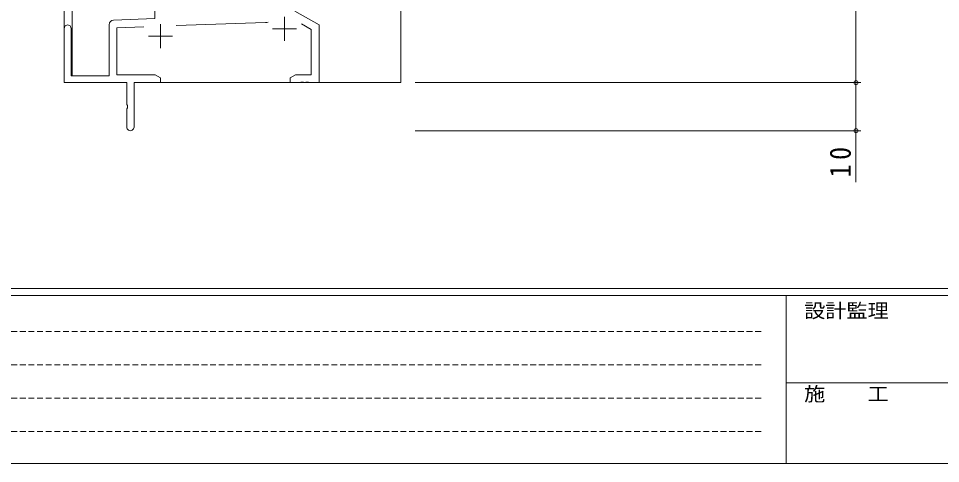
# Model space of a CAD drawing. Units: millimetres on the paper. Extents: x -420 to 373, y -297 to 267.
# Drawn here: x -319.8 to -127.9, y -297 to -204.4 of the extents above; entities that cross this region are included whole.
import ezdxf
from ezdxf.enums import TextEntityAlignment as Align

# ---------------------------------------------------------------- set-up
doc = ezdxf.new("R2010")
doc.units = ezdxf.units.MM
doc.linetypes.add('DASHED1', pattern=[1.8, 1.2, -0.6])
for name, color, linetype, lineweight in [('0-1_YKK_ZWAK', 7, 'Continuous', 9), ('0-3_YKK_11', 7, 'Continuous', 9), ('0-4_YKK_12', 2, 'Continuous', 9), ('0-7_YKK_D', 6, 'Continuous', 9)]:
    doc.layers.add(name, color=color, linetype=linetype, lineweight=lineweight)
doc.styles.add('ＭＳ ゴシック', font='')
doc.styles.get('ＭＳ ゴシック').set_extended_font_data('MS Gothic')

msp = doc.modelspace()

# ---------------------------------------------------------------- linework, layer by layer
at = {"layer": '0-1_YKK_ZWAK'}
for p, q in [((352.3, -260.6), (-417.7, -260.6)), ((314.5, -262), (-417.7, -262)), ((-160.1, -262), (-160.1, -297)), ((-160.1, -280.199), (-31.3, -280.199)), ((-417.7, -297), (314.5, -297))]:
    msp.add_line(p, q, dxfattribs=at)
at = {"layer": '0-1_YKK_ZWAK', "linetype": 'DASHED1'}
for p, q in [((-413.101, -269.512), (-164.909, -269.512)), ((-413.101, -276.441), (-164.909, -276.441)), ((-413.101, -283.37), (-164.909, -283.37)), ((-413.101, -290.298), (-164.909, -290.298))]:
    msp.add_line(p, q, dxfattribs=at)
at = {"layer": '0-3_YKK_11'}
for p, q in [((-291.461, -204.39), (-291.461, -195.422)), ((-262.279, -202.824), (-257.261, -205.722)), ((-299.996, -204.688), (-291.461, -204.39)), ((-268.414, -205.216), (-286.971, -205.864)), ((-264.461, -204.022), (-264.461, -209.022)), ((-310.261, -217.722), (-310.261, -206.422)), ((-308.861, -206.422), (-308.861, -216.322)), ((-300.961, -216.322), (-300.961, -205.687)), ((-293.694, -206.099), (-299.331, -206.296)), ((-293.694, -206.099), (-299.331, -206.296)), ((-299.331, -206.296), (-299.331, -216.092)), ((-290.261, -205.522), (-290.261, -210.522)), ((-266.961, -206.522), (-261.961, -206.522)), ((-258.891, -206.663), (-260.893, -205.507)), ((-258.891, -216.092), (-258.891, -206.663)), ((-257.261, -205.722), (-257.261, -217.722)), ((-292.761, -208.022), (-287.761, -208.022)), ((-308.861, -216.322), (-300.961, -216.322)), ((-299.331, -216.092), (-291.352, -216.092)), ((-291.352, -216.092), (-290.261, -216.722)), ((-290.261, -216.722), (-290.261, -217.722)), ((-263.261, -216.722), (-262.17, -216.092)), ((-263.261, -217.722), (-263.261, -216.722)), ((-262.17, -216.092), (-258.891, -216.092)), ((-297.261, -217.722), (-310.261, -217.722)), ((-297.261, -222.263), (-297.261, -217.722)), ((-295.761, -217.722), (-295.761, -226.972)), ((-290.261, -217.722), (-295.761, -217.722)), ((-261.219, -217.722), (-263.261, -217.722)), ((-261.036, -217.602), (-261.219, -217.722)), ((-260.486, -217.602), (-261.036, -217.602)), ((-260.303, -217.722), (-260.486, -217.602)), ((-260.219, -217.722), (-260.303, -217.722)), ((-260.036, -217.602), (-260.219, -217.722)), ((-259.486, -217.602), (-260.036, -217.602)), ((-259.303, -217.722), (-259.486, -217.602)), ((-257.261, -217.722), (-259.303, -217.722)), ((-297.141, -222.447), (-297.261, -222.263)), ((-297.141, -222.997), (-297.141, -222.447)), ((-297.261, -223.18), (-297.141, -222.997)), ((-297.261, -226.972), (-297.261, -223.18))]:
    msp.add_line(p, q, dxfattribs=at)
for centre, radius, start, end in [((-299.961, -205.687), 1, 91.99997, 179.99998), ((-268.645, -198.59), 6.63, 272.00002, 277.01712), ((-309.561, -206.422), 0.7, 359.99998, 180), ((-296.511, -226.972), 0.75, 179.99998, 0)]:
    msp.add_arc(centre, radius, start, end, dxfattribs=at)
at = {"layer": '0-4_YKK_12'}
for p, q in [((-310.261, -130.909), (-310.261, -206.422)), ((-308.631, -130.909), (-308.631, -216.322)), ((-240.261, -202.222), (-240.261, -217.722)), ((-295.761, -217.722), (-240.261, -217.722))]:
    msp.add_line(p, q, dxfattribs=at)
at = {"layer": '0-7_YKK_D'}
for p, q in [((-145.563, -162.722), (-145.563, -217.722)), ((-237.261, -217.722), (-144.563, -217.722)), ((-237.261, -217.722), (-144.563, -217.722)), ((-145.563, -217.722), (-145.563, -227.722)), ((-237.261, -227.722), (-144.563, -227.722)), ((-145.563, -227.722), (-145.563, -238.462))]:
    msp.add_line(p, q, dxfattribs=at)
for centre in [(-145.563, -217.722), (-145.563, -217.722), (-145.563, -227.722)]:
    msp.add_circle(centre, 0.425, dxfattribs=at)

# ---------------------------------------------------------------- texts
at = {"layer": '0-1_YKK_ZWAK', "style": 'ＭＳ ゴシック', "width": 1.1}
for s, p in [('設計監理', (-156.331, -267.533)), ('施\u3000\u3000工', (-156.331, -284.854))]:
    msp.add_text(s, height=2.933, dxfattribs=at).set_placement(p, align=Align.BOTTOM_LEFT)
at = {"layer": '0-7_YKK_D', "color": 3, "insert": (-146.563, -237.462), "char_height": 4.399, "attachment_point": 7, "rotation": 90, "style": 'ＭＳ ゴシック'}
msp.add_mtext('\\T1.36;\\W0.9;10', dxfattribs=at)

doc.saveas('drawing.dxf')
